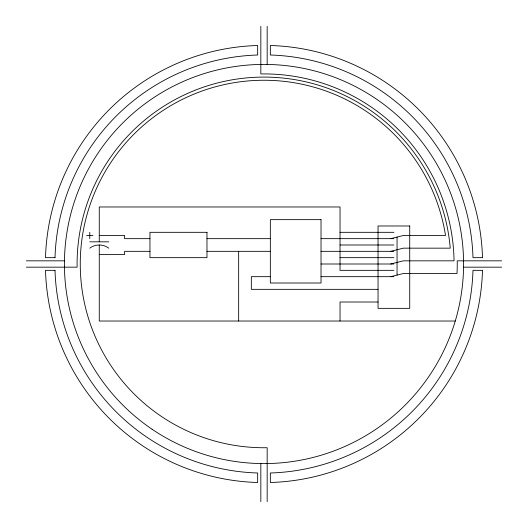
<?xml version="1.0" encoding="UTF-8"?>
<svg xmlns="http://www.w3.org/2000/svg" width="528" height="528" viewBox="0 0 528 528"><rect width="100%" height="100%" fill="white"/><g stroke="black" fill="none" stroke-linecap="round" stroke-linejoin="round"><path stroke-width="0.79" d="M390.72 238.656L403.392 235.488L445.52 235.488A183.744 183.744 0 0 0 243.896 81.358A183.744 183.744 0 0 0 80.626 275.649A183.744 183.744 0 0 0 267.168 447.718L267.168 501.6M390.72 251.328L403.392 248.16L450.239 248.16A186.912 186.912 0 0 0 254.489 77.332A186.912 186.912 0 0 0 77.114 267.168L26.4 267.168M390.72 264L403.392 260.832L454.054 260.832A190.08 190.08 0 0 0 260.832 73.946L260.832 26.4M390.72 276.672L403.392 273.504L457.017 273.504A193.248 193.248 0 0 0 457.222 260.832L501.6 260.832M340.032 232.32L393.888 232.32M86.592 235.488L92.928 235.488M99.264 235.488L124.608 235.488L124.608 238.656L149.952 238.656M206.976 238.656L270.336 238.656M321.024 238.656L393.888 238.656M89.76 241.824L108.768 241.824M340.032 244.992L393.888 244.992M149.952 251.328L124.608 251.328L124.608 254.496L99.264 254.496M206.976 251.328L270.336 251.328M321.024 251.328L393.888 251.328M340.032 257.664L393.888 257.664M26.4 260.832L64.442 260.832M321.024 264L393.888 264M463.558 267.168L501.6 267.168M393.888 270.336L340.032 270.336L340.032 206.976L99.264 206.976L99.264 241.824M270.336 276.672L251.328 276.672L251.328 289.344L378.048 289.344M321.024 276.672L393.888 276.672M378.048 302.016L340.032 302.016L340.032 321.024M455.261 321.024L99.264 321.024L99.264 244.992M397.056 237.072L397.056 275.088M267.168 26.4L267.168 64.442M260.832 463.558L260.832 501.6M238.656 251.328L238.656 321.024M89.76 232.32L89.76 238.656M89.76 248.16A15.84 15.84 0 0 1 108.768 248.16M321.024 219.648L270.336 219.648L270.336 283.008L321.024 283.008L321.024 219.648M409.728 225.984L378.048 225.984L378.048 308.352L409.728 308.352L409.728 225.984M206.976 232.32L149.952 232.32L149.952 257.664L206.976 257.664L206.976 232.32M55.011 257.664L45.5 257.664A218.592 218.592 0 0 1 257.664 45.5L257.664 55.011A209.088 209.088 0 0 0 55.011 257.664M482.5 257.664L472.989 257.664A209.088 209.088 0 0 0 270.336 55.011L270.336 45.5A218.592 218.592 0 0 1 482.5 257.664M55.011 270.336L45.5 270.336A218.592 218.592 0 0 0 257.664 482.5L257.664 472.989A209.088 209.088 0 0 1 55.011 270.336M482.5 270.336L472.989 270.336A209.088 209.088 0 0 1 270.336 472.989L270.336 482.5A218.592 218.592 0 0 0 482.5 270.336M152.13 429.284A199.584 199.584 0 0 0 463.076 278.236A199.584 199.584 0 0 0 176.794 84.473A199.584 199.584 0 0 0 152.13 429.284"/></g></svg>
